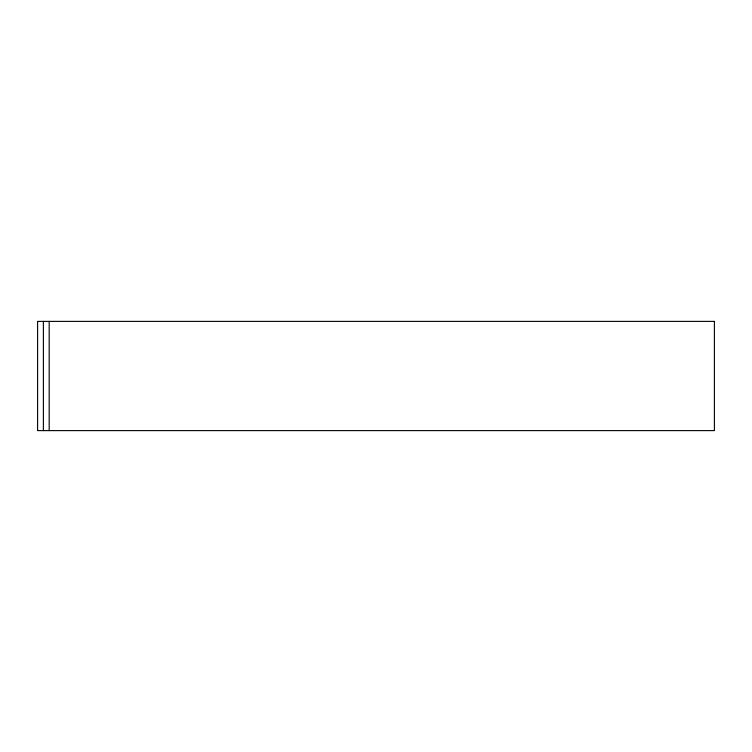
<?xml version="1.0" encoding="UTF-8"?>
<svg xmlns="http://www.w3.org/2000/svg" width="752" height="752" viewBox="0 0 752 752"><rect width="100%" height="100%" fill="white"/><g stroke="black" fill="none" stroke-linecap="round" stroke-linejoin="round"><path stroke-width="1.13" d="M49.181 321.395L49.181 430.605M43.39 321.395L43.39 430.605M714.4 321.395L37.6 321.395L37.6 430.605L714.4 430.605L714.4 321.395"/></g></svg>
